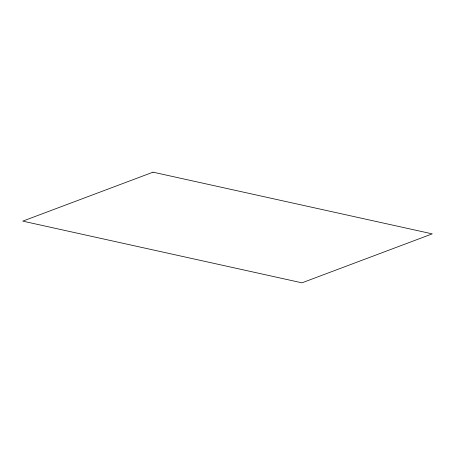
<?xml version="1.0" encoding="UTF-8"?>
<svg xmlns="http://www.w3.org/2000/svg" width="455" height="455" viewBox="0 0 455 455"><rect width="100%" height="100%" fill="white"/><g stroke="black" fill="none" stroke-linecap="round" stroke-linejoin="round"><path stroke-width="0.68" d="M153.039 172.172L22.75 221.13L301.961 282.828L432.25 233.87L153.039 172.172"/></g></svg>
